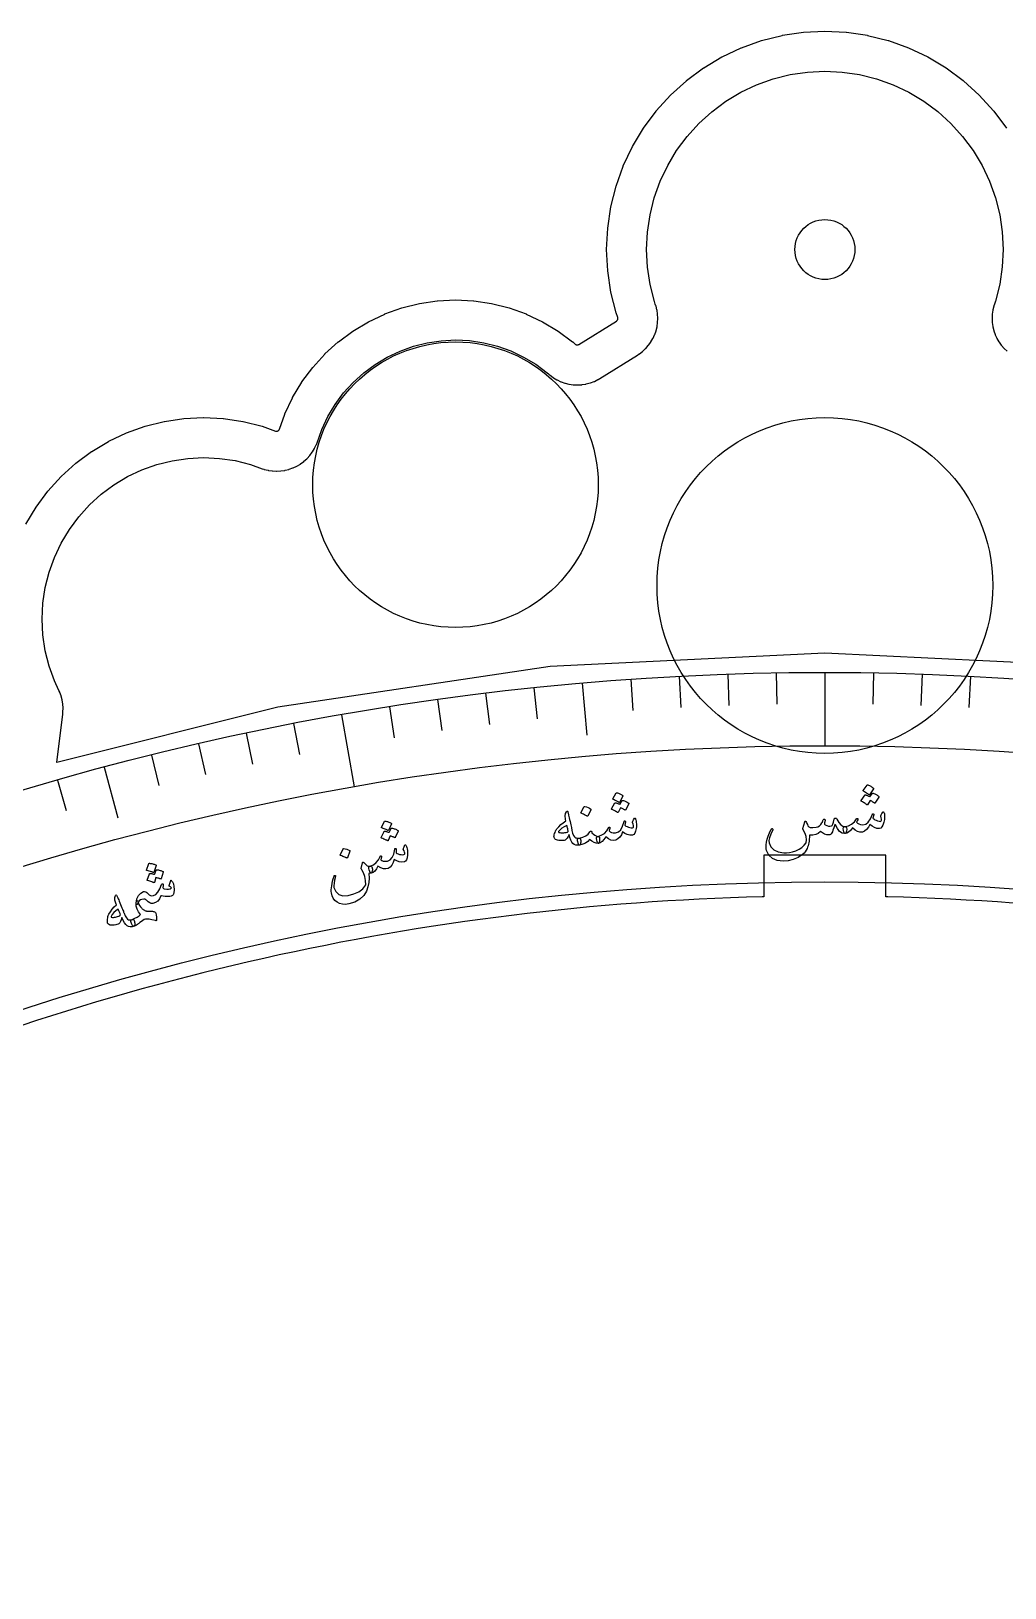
# Model space of a CAD drawing. Header units: millimetres. Extents: x -280 to 280, y -280 to 343.
# Drawn here: x -79.4 to 18, y 187 to 342.7 of the extents above; entities that cross this region are included whole.
import ezdxf

# ---------------------------------------------------------------- set-up
doc = ezdxf.new("R2010")
doc.units = ezdxf.units.MM
for name, color, linetype in [('CUT_INNER', 6, 'Continuous'), ('CUT_OUTER', 1, 'Continuous'), ('ENGRAVE', 7, 'Continuous'), ('ENGRAVE_FINE', 8, 'Continuous'), ('TEXT', 5, 'Continuous')]:
    doc.layers.add(name, color=color, linetype=linetype)

msp = doc.modelspace()

# ---------------------------------------------------------------- linework, layer by layer
at = {"layer": 'CUT_INNER'}
msp.add_lwpolyline([(18.8472, 255.5058), (17.2791, 255.6166), (15.7104, 255.7179), (14.141, 255.8094), (12.5711, 255.8914), (11.0008, 255.9637), (9.43, 256.0264), (7.8589, 256.0794), (6.2875, 256.1228), (6.1, 256.1269), (6.1, 260.3), (-6.1, 260.3), (-6.1, 256.1269), (-6.2875, 256.1228), (-7.8589, 256.0794), (-9.43, 256.0264), (-11.0008, 255.9637), (-12.5711, 255.8914), (-14.141, 255.8094), (-15.7104, 255.7179), (-17.2791, 255.6166), (-18.8472, 255.5058), (-20.4146, 255.3854), (-21.9813, 255.2553), (-23.5471, 255.1156), (-25.112, 254.9663), (-26.676, 254.8074), (-28.2389, 254.639), (-29.8008, 254.4609), (-31.3616, 254.2733), (-32.9212, 254.076), (-34.4796, 253.8693), (-36.0366, 253.6529), (-37.5923, 253.427), (-39.1466, 253.1916), (-40.6995, 252.9466), (-42.2507, 252.6921), (-43.8004, 252.4281), (-45.3485, 252.1546), (-46.8948, 251.8716), (-48.4394, 251.5791), (-49.9821, 251.2772), (-51.523, 250.9658), (-53.0619, 250.6449), (-54.5989, 250.3146), (-56.1337, 249.9749), (-57.6665, 249.6257), (-59.1971, 249.2672), (-60.7254, 248.8993), (-62.2515, 248.522), (-63.7753, 248.1354), (-65.2966, 247.7394), (-66.8155, 247.3341), (-68.3318, 246.9194), (-69.8456, 246.4955), (-71.3567, 246.0623), (-72.8652, 245.6198), (-74.3709, 245.1681), (-75.8739, 244.7072), (-77.3739, 244.237), (-78.8711, 243.7577), (-80.3653, 243.2691)], dxfattribs=at)
for centre, radius in [((0, 320.863), 3), ((-36.96, 297.343), 14.28), ((0, 287.263), 16.8)]:
    msp.add_circle(centre, radius, dxfattribs=at)
at = {"layer": 'CUT_OUTER'}
msp.add_lwpolyline([(-79.9357, 293.4127), (-78.9262, 295.097), (-78.918, 295.1092), (-77.7483, 296.6864), (-77.7389, 296.6978), (-76.4202, 298.1528), (-76.4098, 298.1632), (-74.9548, 299.4819), (-74.9435, 299.4913), (-73.3662, 300.661), (-73.354, 300.6692), (-71.6697, 301.6787), (-71.6567, 301.6857), (-69.8816, 302.5252), (-69.868, 302.5309), (-68.0191, 303.1924), (-68.005, 303.1967), (-66.1002, 303.6738), (-66.0857, 303.6767), (-64.1433, 303.9648), (-64.1287, 303.9663), (-62.1674, 304.0626), (-62.1526, 304.0626), (-60.1913, 303.9663), (-60.1767, 303.9648), (-58.2343, 303.6767), (-58.2198, 303.6738), (-56.315, 303.1967), (-56.3009, 303.1924), (-54.9609, 302.7129), (-54.9327, 302.7044), (-54.9039, 302.6987), (-54.8746, 302.6958), (-54.8451, 302.6958), (-54.8158, 302.6987), (-54.787, 302.7044), (-54.7588, 302.7129), (-54.7316, 302.7242), (-54.7056, 302.7381), (-54.6811, 302.7544), (-54.6584, 302.7731), (-54.6376, 302.7939), (-54.6189, 302.8167), (-54.6025, 302.8412), (-54.5886, 302.8671), (-54.5774, 302.8943), (-54.0358, 304.408), (-54.0301, 304.4216), (-53.2611, 306.0477), (-53.2541, 306.0607), (-52.3293, 307.6036), (-52.3212, 307.6158), (-51.2496, 309.0606), (-51.2403, 309.072), (-50.0323, 310.4049), (-50.0219, 310.4153), (-48.689, 311.6233), (-48.6777, 311.6326), (-47.2329, 312.7041), (-47.2206, 312.7123), (-45.6777, 313.6371), (-45.6648, 313.644), (-44.0386, 314.4131), (-44.0251, 314.4188), (-42.3314, 315.0248), (-42.3173, 315.029), (-40.5724, 315.4661), (-40.558, 315.469), (-38.7786, 315.7329), (-38.764, 315.7344), (-36.9674, 315.8226), (-36.9526, 315.8226), (-35.156, 315.7344), (-35.1414, 315.7329), (-33.362, 315.469), (-33.3476, 315.4661), (-31.6027, 315.029), (-31.5886, 315.0248), (-29.8949, 314.4188), (-29.8814, 314.4131), (-28.2552, 313.644), (-28.2423, 313.6371), (-26.6994, 312.7123), (-26.6871, 312.7041), (-25.2423, 311.6326), (-25.231, 311.6233), (-24.9829, 311.3985), (-24.9599, 311.3796), (-24.935, 311.363), (-24.9087, 311.3491), (-24.8811, 311.3378), (-24.8525, 311.3293), (-24.8232, 311.3237), (-24.7935, 311.321), (-24.7637, 311.3213), (-24.734, 311.3245), (-24.7048, 311.3307), (-24.6764, 311.3397), (-24.649, 311.3515), (-24.623, 311.366), (-20.8592, 313.7079), (-20.8352, 313.7245), (-20.813, 313.7433), (-20.7928, 313.7641), (-20.7746, 313.7868), (-20.7587, 313.8112), (-20.7452, 313.837), (-20.7344, 313.8639), (-20.7261, 313.8918), (-20.7206, 313.9204), (-20.7179, 313.9494), (-20.7181, 313.9784), (-20.721, 314.0074), (-20.7267, 314.0359), (-20.7352, 314.0637), (-20.8971, 314.5162), (-20.9014, 314.5303), (-21.4186, 316.5951), (-21.4214, 316.6095), (-21.7338, 318.715), (-21.7352, 318.7296), (-21.8396, 320.8556), (-21.8396, 320.8703), (-21.7352, 322.9963), (-21.7338, 323.011), (-21.4214, 325.1165), (-21.4186, 325.1309), (-20.9014, 327.1956), (-20.8971, 327.2097), (-20.18, 329.2138), (-20.1744, 329.2274), (-19.2643, 331.1516), (-19.2574, 331.1646), (-18.1631, 332.9903), (-18.1549, 333.0025), (-16.8869, 334.7122), (-16.8776, 334.7236), (-15.4482, 336.3007), (-15.4378, 336.3111), (-13.8606, 337.7406), (-13.8492, 337.7499), (-12.1396, 339.0179), (-12.1273, 339.0261), (-10.3016, 340.1204), (-10.2886, 340.1273), (-8.3645, 341.0374), (-8.3509, 341.043), (-6.3468, 341.7601), (-6.3327, 341.7643), (-4.2679, 342.2815), (-4.2535, 342.2844), (-2.148, 342.5967), (-2.1333, 342.5982), (-0.0074, 342.7026), (0.0074, 342.7026), (2.1333, 342.5982), (2.148, 342.5967), (4.2535, 342.2844), (4.2679, 342.2815), (6.3327, 341.7643), (6.3468, 341.7601), (8.3509, 341.043), (8.3645, 341.0374), (10.2886, 340.1273), (10.3016, 340.1204), (12.1273, 339.0261), (12.1396, 339.0179), (13.8492, 337.7499), (13.8606, 337.7406), (15.4378, 336.3111), (15.4482, 336.3007), (16.8776, 334.7236), (16.8869, 334.7122), (18.1549, 333.0025)], dxfattribs=at)
at = {"layer": 'ENGRAVE'}
for points in [[(27.4938, 279.1493), (0, 280.5), (-27.4938, 279.1493), (-54.7228, 275.1103), (-76.8611, 269.5649), (-76.2568, 274.3995), (-76.2378, 274.5872), (-76.2356, 274.6155), (-76.2243, 274.9926), (-76.2248, 275.0209), (-76.2491, 275.3974), (-76.2522, 275.4255), (-76.3119, 275.798), (-76.3176, 275.8257), (-76.4121, 276.191), (-76.4205, 276.218), (-76.5489, 276.5728), (-76.5598, 276.5989), (-76.6364, 276.7713), (-77.0826, 277.7147), (-77.6175, 279.2078), (-78.0033, 280.7455), (-78.2364, 282.3137), (-78.3148, 283.8971), (-78.2376, 285.4806), (-78.0056, 287.0488), (-77.6209, 288.5868), (-77.0874, 290.0797), (-76.4101, 291.5131), (-75.5955, 292.8732), (-74.6516, 294.1469), (-73.5873, 295.322), (-72.4131, 296.3871), (-71.14, 297.3319), (-69.7805, 298.1475), (-68.3476, 298.8258), (-66.8551, 299.3605), (-65.3174, 299.7462), (-63.7493, 299.9794), (-62.1659, 300.0578), (-60.5824, 299.9806), (-59.0141, 299.7485), (-57.4759, 299.3638), (-56.3066, 298.9461), (-56.1221, 298.8852), (-56.0939, 298.8766), (-55.7131, 298.7813), (-55.6842, 298.7755), (-55.2959, 298.7179), (-55.2666, 298.715), (-54.8746, 298.6958), (-54.8451, 298.6958), (-54.4531, 298.715), (-54.4238, 298.7179), (-54.0355, 298.7755), (-54.0066, 298.7813), (-53.6258, 298.8766), (-53.5976, 298.8852), (-53.228, 299.0174), (-53.2008, 299.0287), (-52.846, 299.1965), (-52.82, 299.2104), (-52.4833, 299.4122), (-52.4589, 299.4286), (-52.1436, 299.6624), (-52.1208, 299.6811), (-51.8299, 299.9447), (-51.8091, 299.9655), (-51.5455, 300.2564), (-51.5268, 300.2791), (-51.293, 300.5944), (-51.2766, 300.6189), (-51.0748, 300.9556), (-51.061, 300.9816), (-50.8931, 301.3364), (-50.8819, 301.3636), (-50.8112, 301.5468), (-50.3355, 302.8762), (-49.7284, 304.1613), (-48.9986, 305.38), (-48.1528, 306.5212), (-47.1993, 307.5741), (-46.1472, 308.5285), (-45.0066, 309.3751), (-43.7885, 310.1059), (-42.5046, 310.7138), (-41.1673, 311.1928), (-39.7895, 311.5385), (-38.3845, 311.7475), (-36.9658, 311.8178), (-35.547, 311.7487), (-34.1418, 311.5408), (-32.7637, 311.1962), (-31.4261, 310.7182), (-30.1417, 310.1113), (-28.923, 309.3815), (-27.779, 308.5338), (-27.663, 308.4291), (-27.5185, 308.3048), (-27.4954, 308.2859), (-27.1757, 308.0494), (-27.1509, 308.0329), (-26.8093, 307.8293), (-26.783, 307.8154), (-26.4228, 307.6467), (-26.3952, 307.6354), (-26.0201, 307.5034), (-25.9916, 307.4949), (-25.6052, 307.4007), (-25.5759, 307.3951), (-25.1821, 307.3398), (-25.1524, 307.3371), (-24.7551, 307.3212), (-24.7253, 307.3215), (-24.3283, 307.345), (-24.2987, 307.3483), (-23.906, 307.4112), (-23.8768, 307.4173), (-23.4924, 307.5189), (-23.4639, 307.5279), (-23.0915, 307.6671), (-23.0641, 307.679), (-22.7073, 307.8545), (-22.6812, 307.869), (-22.5098, 307.9698), (-18.746, 310.3117), (-18.5838, 310.4181), (-18.5599, 310.4347), (-18.252, 310.6705), (-18.2298, 310.6893), (-17.9462, 310.9538), (-17.9259, 310.9746), (-17.6693, 311.2653), (-17.6511, 311.288), (-17.4238, 311.6022), (-17.4079, 311.6266), (-17.2121, 311.9613), (-17.1987, 311.9871), (-17.0362, 312.3392), (-17.0253, 312.3662), (-16.8977, 312.7324), (-16.8895, 312.7603), (-16.798, 313.1371), (-16.7925, 313.1657), (-16.7379, 313.5496), (-16.7352, 313.5786), (-16.718, 313.966), (-16.7181, 313.9951), (-16.7385, 314.3823), (-16.7414, 314.4113), (-16.7993, 314.7947), (-16.805, 314.8233), (-16.8997, 315.1993), (-16.9081, 315.2271), (-16.969, 315.4113), (-17.0649, 315.6794), (-17.491, 317.3777), (-17.7483, 319.1089), (-17.8348, 320.857), (-17.7495, 322.6051), (-17.4933, 324.3365), (-17.0686, 326.0344), (-16.4795, 327.6825), (-15.7317, 329.265), (-14.8324, 330.7665), (-13.7903, 332.1726), (-12.6154, 333.4698), (-11.3189, 334.6457), (-9.9135, 335.6887), (-8.4126, 336.589), (-6.8306, 337.3379), (-5.1829, 337.9281), (-3.4853, 338.3539), (-1.7541, 338.6113), (-0.006, 338.6978), (1.7421, 338.6125), (3.4735, 338.3563), (5.1714, 337.9316), (6.8195, 337.3425), (8.402, 336.5947), (9.9035, 335.6954), (11.3096, 334.6533), (12.6069, 333.4783), (13.7827, 332.1819), (14.8258, 330.7765), (15.7261, 329.2755), (16.4749, 327.6936), (17.0651, 326.0459), (17.491, 324.3483), (17.7483, 322.6171), (17.8348, 320.869), (17.7495, 319.1208), (17.4933, 317.3895), (17.0681, 315.6894), (16.9671, 315.4058), (16.9081, 315.2271), (16.8997, 315.1993), (16.805, 314.8233), (16.7993, 314.7947), (16.7414, 314.4113), (16.7385, 314.3823), (16.7181, 313.9951), (16.718, 313.966), (16.7352, 313.5786), (16.7379, 313.5496), (16.7925, 313.1657), (16.798, 313.1371), (16.8895, 312.7603), (16.8977, 312.7324), (17.0253, 312.3662), (17.0362, 312.3392), (17.1987, 311.9871), (17.2121, 311.9613), (17.4079, 311.6266), (17.4238, 311.6022), (17.6511, 311.288), (17.6693, 311.2653), (17.9259, 310.9746), (17.9462, 310.9538), (18.2298, 310.6893)], [(-24.2791, 277.5119), (-23.8228, 272.2959)], [(0, 278.572), (0, 271.2416)], [(-48.3735, 274.3399), (-47.1006, 267.1208)], [(-72.0997, 269.0799), (-70.7446, 264.0223)]]:
    msp.add_lwpolyline(points, dxfattribs=at)
for radius in [278.572, 271.2416, 257.628]:
    msp.add_circle((0, 0), radius, dxfattribs=at)
at = {"layer": 'ENGRAVE_FINE'}
for points in [[(-19.4322, 277.8934), (-19.2131, 274.7595)], [(-14.5793, 278.1902), (-14.4149, 275.0529)], [(-9.722, 278.4023), (-9.6124, 275.2626)], [(-4.8618, 278.5296), (-4.8069, 275.3885)], [(4.8618, 278.5296), (4.8069, 275.3885)], [(9.722, 278.4023), (9.6124, 275.2626)], [(14.5793, 278.1902), (14.4149, 275.0529)], [(-38.7697, 275.861), (-38.3325, 272.7499)], [(-33.9494, 276.4956), (-33.5665, 273.3774)], [(-29.1187, 277.046), (-28.7903, 273.9216)], [(-43.5783, 275.1423), (-43.0868, 272.0394)], [(-57.9184, 272.4845), (-57.2652, 269.4116)], [(-53.154, 273.4538), (-52.5546, 270.37)], [(-62.6651, 271.4322), (-61.9584, 268.3711)], [(-67.3927, 270.2972), (-66.6326, 267.2489)], [(-76.7848, 267.7806), (-75.9189, 264.7607)]]:
    msp.add_lwpolyline(points, dxfattribs=at)
at = {"layer": 'TEXT'}
for points in [[(-20.8852, 266.5241), (-20.876, 266.5347), (-20.8627, 266.5416), (-20.845, 266.5449), (-20.8231, 266.5447), (-20.743, 266.522), (-20.6652, 266.4961), (-20.5896, 266.4671), (-20.5163, 266.435), (-20.4447, 266.3992), (-20.3743, 266.3595), (-20.3052, 266.3157), (-20.2372, 266.2678), (-20.2199, 266.25), (-20.2107, 266.2325), (-20.2094, 266.2154), (-20.216, 266.1987), (-20.5493, 265.5763), (-20.5622, 265.5645), (-20.5799, 265.5621), (-20.6022, 265.5693), (-20.6293, 265.5858), (-20.6527, 265.5997), (-20.6895, 265.6204), (-20.7397, 265.6479), (-20.8033, 265.6822), (-20.8814, 265.7232), (-20.9749, 265.7708), (-21.0839, 265.825), (-21.2083, 265.8859), (-21.225, 265.8963), (-21.2338, 265.9074), (-21.2347, 265.9191), (-21.2278, 265.9314)], [(4.7647, 266.4842), (4.7747, 266.4938), (4.7887, 266.4994), (4.8065, 266.501), (4.8282, 266.4987), (4.9055, 266.4684), (4.9803, 266.4352), (5.0525, 266.3991), (5.1222, 266.36), (5.1898, 266.3176), (5.2558, 266.2713), (5.3203, 266.221), (5.3832, 266.1669), (5.3952, 266.1505), (5.4002, 266.1333), (5.3984, 266.1152), (5.3896, 266.0963), (4.9994, 265.5086), (4.9889, 265.501), (4.9737, 265.5013), (4.9536, 265.5095), (4.9288, 265.5256), (4.9125, 265.5367), (4.887, 265.5538), (4.8522, 265.577), (4.8081, 265.6062), (4.7548, 265.6409), (4.6921, 265.6807), (4.6202, 265.7255), (4.539, 265.7754), (4.2559, 265.3415), (4.242, 265.3309), (4.2243, 265.3302), (4.2027, 265.3394), (4.1775, 265.3584), (4.1556, 265.3744), (4.121, 265.3984), (4.0737, 265.4305), (4.0138, 265.4705), (3.9401, 265.5186), (3.8518, 265.5748), (3.7487, 265.6389), (3.631, 265.711), (3.6188, 265.7229), (3.6136, 265.7347), (3.6152, 265.7465), (3.6237, 265.7581), (4.0186, 266.3163), (4.0287, 266.326), (4.0426, 266.3316), (4.0604, 266.3333), (4.0821, 266.331), (4.1369, 266.3099), (4.1911, 266.2872), (4.2448, 266.2631), (4.298, 266.2375), (4.3501, 266.21), (4.4007, 266.1801), (4.4498, 266.1477), (4.4974, 266.1129)], [(4.2319, 267.3077), (4.242, 267.3173), (4.256, 267.3229), (4.2739, 267.3246), (4.2956, 267.3223), (4.3733, 267.2922), (4.4483, 267.2591), (4.5208, 267.2231), (4.5908, 267.1843), (4.6587, 267.142), (4.7251, 267.0958), (4.7898, 267.0457), (4.853, 266.9917), (4.8685, 266.9723), (4.8761, 266.954), (4.8758, 266.9369), (4.8675, 266.9209), (4.4774, 266.3325), (4.4634, 266.322), (4.4456, 266.3213), (4.424, 266.3304), (4.3986, 266.3495), (4.3766, 266.3655), (4.3419, 266.3896), (4.2945, 266.4217), (4.2344, 266.4618), (4.1605, 266.5099), (4.0719, 266.5661), (3.9685, 266.6303), (3.8503, 266.7026), (3.8347, 266.7145), (3.8269, 266.7264), (3.8271, 266.7381), (3.8352, 266.7498)], [(-25.8412, 264.6337), (-25.7998, 264.687), (-25.7641, 264.6963), (-25.734, 264.6619), (-25.7095, 264.5836), (-25.6994, 264.5359), (-25.6846, 264.47), (-25.665, 264.3858), (-25.6408, 264.2835), (-25.6121, 264.1618), (-25.5796, 264.0199), (-25.5432, 263.8577), (-25.5028, 263.6753), (-25.463, 263.496), (-25.4275, 263.3354), (-25.3963, 263.1936), (-25.3694, 263.0706), (-25.3469, 262.9668), (-25.3287, 262.8827), (-25.3149, 262.8184), (-25.3054, 262.7739), (-25.2381, 262.4937), (-25.1595, 262.2785), (-25.0696, 262.1283), (-24.9683, 262.0431), (-24.8997, 262.0127), (-24.8187, 261.9963), (-24.7253, 261.9938), (-24.6195, 262.0053), (-24.5559, 262.0009), (-24.5049, 261.9747), (-24.4666, 261.9267), (-24.441, 261.8568), (-24.4261, 261.7712), (-24.4209, 261.6837), (-24.4253, 261.5943), (-24.4393, 261.5031), (-24.4608, 261.4244), (-24.487, 261.3649), (-24.5179, 261.3246), (-24.5536, 261.3036), (-24.7568, 261.2864), (-24.9353, 261.3068), (-25.089, 261.3648), (-25.2181, 261.4606), (-25.3332, 261.6083), (-25.4358, 261.8073), (-25.5259, 262.0577), (-25.6034, 262.3594), (-25.6951, 262.1621), (-25.7925, 262.0045), (-25.8956, 261.8867), (-26.0046, 261.8085), (-26.0959, 261.7753), (-26.2052, 261.755), (-26.3324, 261.7477), (-26.4776, 261.7532), (-26.6321, 261.772), (-26.7629, 261.799), (-26.87, 261.8342), (-26.9535, 261.8778), (-27.0232, 261.9351), (-27.0719, 261.9975), (-27.0995, 262.065), (-27.106, 262.1376), (-27.0974, 262.23), (-27.0771, 262.3335), (-27.0451, 262.448), (-27.0015, 262.5735), (-26.9515, 262.7002), (-26.9067, 262.8017), (-26.8673, 262.878), (-26.8331, 262.9292), (-26.6361, 263.1441), (-26.418, 263.349), (-26.179, 263.5441), (-25.9188, 263.7291), (-25.9438, 263.8777), (-25.9638, 264.006), (-25.9789, 264.1142), (-25.989, 264.2022), (-25.9919, 264.2767), (-25.9852, 264.3442), (-25.9689, 264.4049), (-25.9429, 264.4586)], [(-24.0736, 265.1464), (-24.0646, 265.157), (-24.0514, 265.1641), (-24.0339, 265.1677), (-24.0121, 265.1677), (-23.8536, 265.1201), (-23.7028, 265.0579), (-23.5597, 264.9812), (-23.4244, 264.8901), (-23.4107, 264.8755), (-23.4039, 264.8604), (-23.404, 264.8447), (-23.411, 264.8284), (-23.7271, 264.2027), (-23.7395, 264.1873), (-23.7569, 264.1823), (-23.7791, 264.1877), (-23.8062, 264.2034), (-23.8296, 264.217), (-23.8665, 264.2373), (-23.9169, 264.2642), (-23.9807, 264.2977), (-24.059, 264.3378), (-24.1527, 264.3843), (-24.2619, 264.4372), (-24.3865, 264.4965), (-24.4033, 264.5068), (-24.4122, 264.5177), (-24.4133, 264.5294), (-24.4066, 264.5419)], [(-20.2775, 265.7543), (-20.2684, 265.7648), (-20.255, 265.7717), (-20.2374, 265.775), (-20.2156, 265.7747), (-20.1358, 265.7518), (-20.0582, 265.7257), (-19.9829, 265.6966), (-19.9099, 265.6643), (-19.8386, 265.6284), (-19.7685, 265.5884), (-19.6996, 265.5445), (-19.6319, 265.4965), (-19.6184, 265.4813), (-19.6117, 265.4646), (-19.6119, 265.4464), (-19.6189, 265.4268), (-19.9522, 264.8051), (-19.9619, 264.7965), (-19.9771, 264.7954), (-19.9978, 264.8017), (-20.0241, 264.8154), (-20.0413, 264.8249), (-20.0684, 264.8395), (-20.1052, 264.8593), (-20.1518, 264.8842), (-20.2082, 264.9138), (-20.2742, 264.9475), (-20.35, 264.9854), (-20.4356, 265.0274), (-20.6767, 264.5689), (-20.6896, 264.557), (-20.7071, 264.5547), (-20.7294, 264.5618), (-20.7564, 264.5783), (-20.7797, 264.5922), (-20.8164, 264.6129), (-20.8664, 264.6404), (-20.9299, 264.6746), (-21.0077, 264.7156), (-21.1009, 264.7632), (-21.2095, 264.8173), (-21.3336, 264.8781), (-21.3468, 264.8888), (-21.3531, 264.9001), (-21.3526, 264.9119), (-21.3452, 264.9243), (-21.0044, 265.5171), (-20.9954, 265.5277), (-20.982, 265.5346), (-20.9645, 265.538), (-20.9426, 265.5377), (-20.8861, 265.5218), (-20.83, 265.5044), (-20.7743, 265.4854), (-20.7189, 265.4649), (-20.6644, 265.4424), (-20.6112, 265.4174), (-20.5593, 265.3897), (-20.5087, 265.3595)], [(-44.0661, 263.6844), (-44.0579, 263.6957), (-44.0452, 263.7038), (-44.0279, 263.7087), (-44.0061, 263.7103), (-43.9243, 263.6947), (-43.8445, 263.6757), (-43.7667, 263.6534), (-43.6908, 263.6278), (-43.6164, 263.5984), (-43.5428, 263.565), (-43.4701, 263.5274), (-43.3982, 263.4857), (-43.3795, 263.4694), (-43.3687, 263.4528), (-43.3659, 263.4359), (-43.3711, 263.4187), (-43.6488, 262.7695), (-43.6606, 262.7566), (-43.678, 262.7528), (-43.7009, 262.7579), (-43.7293, 262.772), (-43.7538, 262.7838), (-43.7923, 262.8012), (-43.8447, 262.8242), (-43.9111, 262.8529), (-43.9925, 262.8869), (-44.0898, 262.9262), (-44.203, 262.9707), (-44.3323, 263.0204), (-44.3498, 263.0293), (-44.3596, 263.0396), (-44.3615, 263.0512), (-44.3557, 263.0641)], [(-25.8174, 263.2591), (-26.0909, 263.1343), (-26.3191, 262.991), (-26.5018, 262.8295), (-26.6392, 262.6499), (-26.6472, 262.6264), (-26.6446, 262.606), (-26.6315, 262.5887), (-26.6079, 262.5743), (-26.5231, 262.5477), (-26.4323, 262.5301), (-26.3355, 262.5214), (-26.2328, 262.5216), (-26.124, 262.5307), (-26.0093, 262.5487), (-25.8885, 262.5757), (-25.7617, 262.6115), (-25.7424, 262.6198), (-25.7226, 262.633), (-25.7022, 262.6512), (-25.6814, 262.6744), (-25.6922, 262.7378), (-25.7048, 262.8039), (-25.7192, 262.8728), (-25.7353, 262.9445), (-25.7532, 263.019), (-25.7728, 263.0963), (-25.7942, 263.1763), (-25.8174, 263.2591)], [(-19.0566, 263.9996), (-19.0403, 264.0125), (-19.0199, 264.0101), (-18.9955, 263.9922), (-18.9671, 263.9589), (-18.9349, 263.9014), (-18.9077, 263.8179), (-18.8857, 263.7086), (-18.8686, 263.5734), (-18.8551, 263.4193), (-18.8527, 263.2684), (-18.8612, 263.1205), (-18.8807, 262.9759), (-18.9475, 262.6923), (-19.0296, 262.4862), (-19.1269, 262.3574), (-19.2395, 262.306), (-19.5146, 262.3019), (-19.7734, 262.3546), (-20.0162, 262.4643), (-20.243, 262.631), (-20.3667, 262.3313), (-20.5223, 262.0929), (-20.7098, 261.9156), (-20.9292, 261.7995), (-21.1659, 261.7589), (-21.4121, 261.7997), (-21.6681, 261.9221), (-21.9341, 262.1259), (-22.1127, 261.853), (-22.2933, 261.6535), (-22.4761, 261.5273), (-22.6611, 261.4745), (-22.7008, 261.4927), (-22.7422, 261.5539), (-22.7855, 261.6582), (-22.8307, 261.8056), (-22.8552, 261.9528), (-22.8453, 262.0637), (-22.8009, 262.1384), (-22.7219, 262.1767), (-22.37, 262.2889), (-22.0691, 262.4741), (-21.819, 262.7322), (-21.6196, 263.0635), (-21.6088, 263.0815), (-21.5966, 263.0948), (-21.583, 263.1033), (-21.5681, 263.107), (-21.5494, 263.1065), (-21.5324, 263.102), (-21.5169, 263.0935), (-21.5031, 263.0809), (-21.4924, 263.0395), (-21.5036, 262.9669), (-21.5368, 262.863), (-21.592, 262.7279), (-21.4976, 262.6349), (-21.3576, 262.5722), (-21.1722, 262.5396), (-20.9412, 262.537), (-20.6601, 262.6197), (-20.4254, 262.8349), (-20.2369, 263.1828), (-20.0943, 263.6634), (-20.0874, 263.688), (-20.0779, 263.7059), (-20.066, 263.7171), (-20.0515, 263.7217), (-20.0294, 263.7214), (-20.0099, 263.717), (-19.993, 263.7084), (-19.9787, 263.6958), (-19.9675, 263.677), (-19.9601, 263.6579), (-19.9567, 263.6385), (-19.9572, 263.6189), (-20.0105, 263.285), (-19.913, 263.2109), (-19.7979, 263.1479), (-19.6649, 263.0961), (-19.5142, 263.0553), (-19.3688, 263.0321), (-19.2595, 263.0328), (-19.1862, 263.0573), (-19.149, 263.1056), (-19.1409, 263.1759), (-19.1554, 263.274), (-19.1925, 263.3999), (-19.2524, 263.5535), (-19.2473, 263.5985), (-19.213, 263.6879), (-19.1495, 263.8216), (-19.0566, 263.9996)], [(0.9201, 263.8861), (0.9354, 263.9257), (0.9575, 263.9584), (0.9865, 263.9842), (1.0223, 264.0032), (1.0688, 264.0103), (1.1143, 263.993), (1.1587, 263.9512), (1.2019, 263.885), (1.394, 263.5625), (1.5901, 263.3328), (1.7904, 263.1959), (1.9951, 263.1519), (2.0935, 263.1266), (2.1543, 263.0449), (2.1775, 262.9067), (2.1633, 262.712), (2.137, 262.5957), (2.0993, 262.5128), (2.0502, 262.4633), (1.9898, 262.4471), (1.7151, 262.5043), (1.4673, 262.6718), (1.246, 262.9494), (1.051, 263.3374), (1.035, 263.3723), (1.0179, 263.3826), (0.9998, 263.3685), (0.9806, 263.3299), (0.8883, 263.0414), (0.8091, 262.8097), (0.7428, 262.6347), (0.6894, 262.5164), (0.6361, 262.4309), (0.5703, 262.3698), (0.4919, 262.3333), (0.4009, 262.3212), (0.179, 262.3405), (-0.035, 262.4057), (-0.2415, 262.5167), (-0.4404, 262.6735), (-0.664, 262.4763), (-0.9225, 262.3473), (-1.2161, 262.2864), (-1.5449, 262.2935), (-1.5544, 262.0878), (-1.5698, 261.8939), (-1.591, 261.7117), (-1.6181, 261.5412), (-1.6511, 261.382), (-1.6899, 261.2334), (-1.7345, 261.0956), (-1.7849, 260.9685), (-1.867, 260.799), (-1.9683, 260.6441), (-2.089, 260.5037), (-2.229, 260.3777), (-2.6904, 260.0699), (-3.1692, 259.8511), (-3.6657, 259.7212), (-4.1806, 259.6802), (-4.7725, 259.7537), (-5.246, 259.9565), (-5.6014, 260.2893), (-5.8387, 260.7526), (-5.8763, 260.9167), (-5.8894, 261.1137), (-5.8781, 261.3436), (-5.8423, 261.6063), (-5.7769, 261.8961), (-5.6767, 262.2072), (-5.5417, 262.5396), (-5.3716, 262.8931), (-5.356, 262.9174), (-5.3393, 262.9349), (-5.3214, 262.9455), (-5.3025, 262.9494), (-5.2771, 262.9474), (-5.2555, 262.9405), (-5.2377, 262.9286), (-5.2237, 262.9118), (-5.2145, 262.8919), (-5.2111, 262.8709), (-5.2136, 262.8488), (-5.222, 262.8256), (-5.4195, 262.4011), (-5.5468, 262.0455), (-5.6043, 261.7589), (-5.5924, 261.5413), (-5.4142, 261.1387), (-5.1088, 260.8345), (-4.6764, 260.6282), (-4.1167, 260.5192), (-3.8407, 260.5126), (-3.5469, 260.5472), (-3.2351, 260.6227), (-2.9053, 260.7391), (-2.5751, 260.8934), (-2.2931, 261.0742), (-2.0594, 261.2817), (-1.874, 261.516), (-1.8301, 261.8267), (-1.865, 262.1465), (-1.9788, 262.4756), (-2.1719, 262.8137), (-2.1912, 262.8522), (-2.2018, 262.8898), (-2.2036, 262.9265), (-2.1965, 262.9623), (-2.0221, 263.6137), (-1.9971, 263.6726), (-1.968, 263.7003), (-1.9347, 263.6966), (-1.8972, 263.6616), (-1.8467, 263.567), (-1.7981, 263.4626), (-1.7514, 263.3484), (-1.7066, 263.2244), (-1.6249, 263.1187), (-1.4597, 263.0594), (-1.2108, 263.0465), (-0.8782, 263.0797), (-0.6983, 263.1316), (-0.5409, 263.2235), (-0.4059, 263.3554), (-0.2932, 263.5273), (-0.2781, 263.5516), (-0.264, 263.5773), (-0.2508, 263.6044), (-0.2386, 263.6331), (-0.2269, 263.6627), (-0.2152, 263.6928), (-0.2035, 263.7234), (-0.1917, 263.7545), (-0.1678, 263.8133), (-0.1429, 263.8563), (-0.117, 263.8838), (-0.0901, 263.8955), (-0.0666, 263.896), (-0.0431, 263.8897), (-0.0196, 263.8764), (0.0039, 263.8564), (0.0235, 263.8353), (0.0352, 263.8114), (0.0391, 263.7844), (0.0352, 263.7546), (-0.043, 263.5275), (-0.0528, 263.4585), (-0.043, 263.4002), (-0.0137, 263.3528), (0.0352, 263.316), (0.1889, 263.246), (0.3456, 263.2081), (0.5052, 263.2025), (0.6678, 263.2291), (0.7217, 263.2788), (0.7816, 263.4049), (0.8477, 263.6074), (0.9201, 263.8861)], [(5.8154, 264.6226), (5.8328, 264.6339), (5.8529, 264.6296), (5.8755, 264.6095), (5.9007, 264.5737), (5.9274, 264.5134), (5.9465, 264.4278), (5.9583, 264.3168), (5.9625, 264.1807), (5.9615, 264.026), (5.9498, 263.8755), (5.9274, 263.7291), (5.8944, 263.5869), (5.8012, 263.3109), (5.7002, 263.1134), (5.5913, 262.9943), (5.4743, 262.9537), (5.2, 262.9754), (4.9473, 263.0522), (4.7159, 263.1842), (4.5058, 263.3715), (4.3544, 263.0847), (4.1772, 262.8619), (3.9739, 262.7031), (3.7445, 262.6081), (3.505, 262.5898), (3.2638, 262.6536), (3.0204, 262.7995), (2.7747, 263.0273), (2.5712, 262.7724), (2.3727, 262.5908), (2.1789, 262.4823), (1.9898, 262.4471), (1.9519, 262.4689), (1.9164, 262.5338), (1.8831, 262.6417), (1.852, 262.7927), (1.8413, 262.9415), (1.8616, 263.051), (1.9129, 263.1212), (1.9951, 263.1519), (2.356, 263.2306), (2.673, 263.3867), (2.9462, 263.6202), (3.1759, 263.9312), (3.1883, 263.9482), (3.2017, 263.9603), (3.2159, 263.9675), (3.2312, 263.9697), (3.2497, 263.9675), (3.2663, 263.9615), (3.2809, 263.9515), (3.2934, 263.9376), (3.3002, 263.8955), (3.2822, 263.8242), (3.2394, 263.7239), (3.1718, 263.5945), (3.2571, 263.4932), (3.3905, 263.4176), (3.5721, 263.3677), (3.8018, 263.3434), (4.0894, 263.3993), (4.3433, 263.5915), (4.5636, 263.9202), (4.7507, 264.3854), (4.7599, 264.4092), (4.771, 264.4261), (4.784, 264.4362), (4.7987, 264.4393), (4.8208, 264.437), (4.8398, 264.4307), (4.8558, 264.4207), (4.8688, 264.4067), (4.8782, 264.387), (4.8838, 264.3673), (4.8854, 264.3477), (4.883, 264.3281), (4.7986, 264.0007), (4.8887, 263.9178), (4.9974, 263.8443), (5.1249, 263.7802), (5.2711, 263.7254), (5.4138, 263.6887), (5.5227, 263.6791), (5.5979, 263.6966), (5.6394, 263.7413), (5.6541, 263.8105), (5.6489, 263.9095), (5.6237, 264.0383), (5.5786, 264.1969), (5.5879, 264.2412), (5.6304, 264.327), (5.7062, 264.4541), (5.8154, 264.6226)], [(-43.3935, 262.9705), (-43.3854, 262.9818), (-43.3727, 262.9899), (-43.3554, 262.9947), (-43.3337, 262.9963), (-43.2521, 262.9804), (-43.1726, 262.9613), (-43.0951, 262.9388), (-43.0195, 262.913), (-42.9453, 262.8834), (-42.872, 262.8498), (-42.7996, 262.812), (-42.728, 262.7701), (-42.7132, 262.7561), (-42.7051, 262.7401), (-42.7036, 262.722), (-42.7088, 262.7018), (-42.9866, 262.0534), (-42.9956, 262.044), (-43.0106, 262.0415), (-43.0318, 262.046), (-43.0591, 262.0574), (-43.0772, 262.0653), (-43.1054, 262.0775), (-43.1438, 262.094), (-43.1924, 262.1148), (-43.2511, 262.1393), (-43.3199, 262.1672), (-43.3987, 262.1983), (-43.4876, 262.2327), (-43.6877, 261.7548), (-43.6996, 261.7419), (-43.7169, 261.738), (-43.7397, 261.7432), (-43.768, 261.7573), (-43.7924, 261.7691), (-43.8308, 261.7865), (-43.883, 261.8095), (-43.9492, 261.8381), (-44.0303, 261.8721), (-44.1274, 261.9114), (-44.2403, 261.9559), (-44.3691, 262.0055), (-44.3832, 262.0151), (-44.3905, 262.0257), (-44.391, 262.0376), (-44.3847, 262.0506), (-44.097, 262.6709), (-44.0889, 262.6821), (-44.0762, 262.6902), (-44.059, 262.6951), (-44.0373, 262.6968), (-43.9796, 262.6858), (-43.9222, 262.6734), (-43.865, 262.6593), (-43.8081, 262.6438), (-43.7518, 262.6261), (-43.6966, 262.6058), (-43.6425, 262.5828), (-43.5894, 262.5571)], [(-22.7219, 262.1767), (-22.6584, 262.162), (-22.6114, 262.1449), (-22.5808, 262.1255), (-22.5667, 262.1036), (-22.5579, 262.069), (-22.5522, 262.0262), (-22.5498, 261.9754), (-22.5506, 261.9163), (-22.564, 261.7261), (-22.5869, 261.589), (-22.6193, 261.5051), (-22.6611, 261.4745), (-22.8732, 261.486), (-23.0905, 261.5568), (-23.3133, 261.6869), (-23.5417, 261.8763), (-23.7245, 261.6677), (-23.954, 261.5027), (-24.2304, 261.3814), (-24.5536, 261.3036), (-24.5896, 261.3076), (-24.6203, 261.3268), (-24.6456, 261.3613), (-24.6654, 261.411), (-24.7584, 261.7326), (-24.7687, 261.7685), (-24.7695, 261.8083), (-24.7609, 261.8518), (-24.7428, 261.8993), (-24.7204, 261.9368), (-24.6924, 261.967), (-24.6587, 261.9898), (-24.6195, 262.0053), (-24.2323, 262.1004), (-23.9191, 262.2353), (-23.6799, 262.4103), (-23.5148, 262.6257), (-23.4958, 262.6549), (-23.4722, 262.6766), (-23.444, 262.6909), (-23.4112, 262.6978), (-23.3801, 262.6961), (-23.357, 262.6849), (-23.3419, 262.6642), (-23.3348, 262.6338), (-23.3313, 262.6047), (-23.3261, 262.5796), (-23.3193, 262.5586), (-23.3109, 262.5416), (-23.166, 262.3957), (-23.0196, 262.2863), (-22.8716, 262.2133), (-22.7219, 262.1767)], [(-48.214, 260.9431), (-48.2061, 260.9545), (-48.1936, 260.9628), (-48.1766, 260.9679), (-48.1549, 260.9699), (-47.9932, 260.937), (-47.8378, 260.8889), (-47.6888, 260.8257), (-47.546, 260.7472), (-47.5311, 260.734), (-47.523, 260.7196), (-47.5216, 260.7039), (-47.527, 260.687), (-47.783, 260.0351), (-47.7939, 260.0187), (-47.8107, 260.0121), (-47.8332, 260.0154), (-47.8616, 260.0286), (-47.8861, 260.0401), (-47.9246, 260.0568), (-47.9771, 260.079), (-48.0435, 260.1066), (-48.1249, 260.1393), (-48.2222, 260.177), (-48.3354, 260.2198), (-48.4646, 260.2674), (-48.4822, 260.2761), (-48.4921, 260.2862), (-48.4943, 260.2977), (-48.4887, 260.3107)], [(-42.0242, 261.3291), (-42.0091, 261.3434), (-41.9886, 261.3427), (-41.9627, 261.3271), (-41.9314, 261.2964), (-41.8943, 261.2419), (-41.86, 261.1611), (-41.8285, 261.0542), (-41.7997, 260.921), (-41.7728, 260.7686), (-41.7572, 260.6185), (-41.7528, 260.4705), (-41.7596, 260.3246), (-41.8014, 260.0364), (-41.8652, 259.8239), (-41.9508, 259.6871), (-42.0586, 259.626), (-42.3322, 259.5979), (-42.5947, 259.6279), (-42.8461, 259.716), (-43.0866, 259.8622), (-43.1837, 259.5529), (-43.3179, 259.3018), (-43.4892, 259.1088), (-43.6977, 258.974), (-43.9299, 258.9129), (-44.1787, 258.9321), (-44.4444, 259.0316), (-44.7272, 259.2114), (-44.8813, 258.924), (-45.0438, 258.7095), (-45.2148, 258.5678), (-45.3945, 258.4991), (-45.4356, 258.5137), (-45.4823, 258.5711), (-45.5346, 258.6713), (-45.5924, 258.8141), (-45.6297, 258.9586), (-45.6295, 259.07), (-45.5918, 259.1482), (-45.5164, 259.1932), (-45.1757, 259.3358), (-44.8921, 259.5465), (-44.6654, 259.8255), (-44.4957, 260.1729), (-44.4865, 260.1918), (-44.4755, 260.2061), (-44.4628, 260.2157), (-44.4482, 260.2207), (-44.4295, 260.2219), (-44.4122, 260.2189), (-44.396, 260.2117), (-44.3812, 260.2004), (-44.3669, 260.1601), (-44.3717, 260.0868), (-44.3958, 259.9804), (-44.4389, 259.841), (-44.3367, 259.7566), (-44.1918, 259.7064), (-44.0043, 259.6901), (-43.7739, 259.7076), (-43.5011, 259.8145), (-43.2861, 260.0494), (-43.1287, 260.4124), (-43.0286, 260.9037), (-43.0238, 260.9288), (-43.0159, 260.9474), (-43.005, 260.9596), (-42.9911, 260.9654), (-42.969, 260.9671), (-42.9491, 260.9644), (-42.9316, 260.9574), (-42.9163, 260.946), (-42.9034, 260.9283), (-42.8945, 260.9099), (-42.8893, 260.8909), (-42.8881, 260.8713), (-42.9121, 260.534), (-42.8085, 260.4687), (-42.6883, 260.416), (-42.5513, 260.3759), (-42.3976, 260.3484), (-42.2507, 260.3381), (-42.1419, 260.3483), (-42.0711, 260.3791), (-42.0382, 260.4305), (-42.0363, 260.5012), (-42.0593, 260.5977), (-42.1073, 260.7198), (-42.1803, 260.8677), (-42.1792, 260.9129), (-42.1528, 261.005), (-42.1012, 261.1437), (-42.0242, 261.3291)], [(-67.6381, 259.4527), (-67.6309, 259.4647), (-67.6189, 259.4739), (-67.6021, 259.4803), (-67.5804, 259.4839), (-67.4974, 259.4757), (-67.416, 259.464), (-67.3363, 259.4488), (-67.2583, 259.4301), (-67.1813, 259.4076), (-67.1048, 259.3808), (-67.0289, 259.3499), (-66.9534, 259.3148), (-66.9332, 259.3003), (-66.921, 259.2848), (-66.9167, 259.2682), (-66.9204, 259.2506), (-67.14, 258.5789), (-67.1507, 258.565), (-67.1677, 258.5596), (-67.191, 258.5626), (-67.2206, 258.5742), (-67.2461, 258.5837), (-67.2861, 258.5976), (-67.3405, 258.6158), (-67.4094, 258.6383), (-67.4937, 258.6649), (-67.5944, 258.6953), (-67.7114, 258.7294), (-67.8449, 258.7673), (-67.8633, 258.7746), (-67.8739, 258.784), (-67.8769, 258.7953), (-67.8722, 258.8087)], [(-66.9029, 258.8021), (-66.8958, 258.8141), (-66.8838, 258.8233), (-66.867, 258.8296), (-66.8454, 258.8332), (-66.7626, 258.8247), (-66.6814, 258.8128), (-66.602, 258.7974), (-66.5242, 258.7785), (-66.4475, 258.7557), (-66.3713, 258.7288), (-66.2955, 258.6977), (-66.2203, 258.6624), (-66.2043, 258.6498), (-66.1948, 258.6346), (-66.1917, 258.6167), (-66.1952, 258.5961), (-66.415, 257.9252), (-66.4231, 257.915), (-66.4379, 257.9112), (-66.4595, 257.9137), (-66.4878, 257.9226), (-66.5065, 257.9289), (-66.5358, 257.9385), (-66.5756, 257.9515), (-66.626, 257.9678), (-66.6868, 257.987), (-66.758, 258.0085), (-66.8395, 258.0324), (-66.9313, 258.0587), (-67.0887, 257.5646), (-67.0994, 257.5507), (-67.1164, 257.5453), (-67.1396, 257.5484), (-67.1691, 257.5599), (-67.1946, 257.5694), (-67.2344, 257.5833), (-67.2887, 257.6015), (-67.3573, 257.624), (-67.4414, 257.6506), (-67.5418, 257.681), (-67.6585, 257.7151), (-67.7916, 257.753), (-67.8065, 257.7613), (-67.8148, 257.7712), (-67.8163, 257.783), (-67.8112, 257.7965), (-67.5789, 258.4403), (-67.5718, 258.4523), (-67.5599, 258.4614), (-67.5431, 258.4679), (-67.5215, 258.4715), (-67.463, 258.4658), (-67.4045, 258.4585), (-67.3462, 258.4497), (-67.2879, 258.4393), (-67.2302, 258.4268), (-67.1732, 258.4115), (-67.1171, 258.3935), (-67.0619, 258.3727)], [(-46.2728, 259.5207), (-46.2553, 259.5675), (-46.2299, 259.5919), (-46.1965, 259.5939), (-46.1551, 259.5734), (-46.1304, 259.5549), (-46.1019, 259.5312), (-46.0694, 259.5022), (-46.0331, 259.4678), (-45.9933, 259.4287), (-45.9509, 259.385), (-45.9056, 259.3368), (-45.8576, 259.2842), (-45.792, 259.2297), (-45.7132, 259.1964), (-45.6214, 259.1842), (-45.5164, 259.1932), (-45.4425, 259.1958), (-45.3824, 259.175), (-45.3361, 259.1309), (-45.3035, 259.0636), (-45.2848, 258.9879), (-45.2774, 258.9032), (-45.2813, 258.8096), (-45.2965, 258.7071), (-45.3164, 258.6201), (-45.3394, 258.5565), (-45.3654, 258.5161), (-45.3945, 258.4991), (-45.6323, 258.4572), (-45.6054, 258.0057), (-45.6377, 257.5616), (-45.729, 257.1249), (-45.8791, 256.6954), (-46.1445, 256.248), (-46.5263, 255.8864), (-47.0248, 255.6102), (-47.6402, 255.4185), (-47.9675, 255.3732), (-48.2718, 255.3876), (-48.5533, 255.4618), (-48.8121, 255.5958), (-49.0306, 255.7768), (-49.1985, 255.9902), (-49.3157, 256.2363), (-49.3822, 256.5151), (-49.3957, 256.6707), (-49.3949, 256.8426), (-49.3799, 257.0306), (-49.3506, 257.2349), (-49.308, 257.4551), (-49.2529, 257.6911), (-49.1852, 257.9429), (-49.105, 258.2106), (-49.0964, 258.2331), (-49.0848, 258.2503), (-49.0701, 258.262), (-49.0525, 258.2684), (-49.0272, 258.2712), (-49.005, 258.2694), (-48.986, 258.2631), (-48.97, 258.2522), (-48.9551, 258.2336), (-48.9482, 258.2105), (-48.9494, 258.1828), (-48.9587, 258.1507), (-49.0573, 257.7827), (-49.1167, 257.4809), (-49.137, 257.2454), (-49.1185, 257.076), (-48.9367, 256.6458), (-48.6403, 256.3679), (-48.2295, 256.2418), (-47.704, 256.267), (-47.1187, 256.4175), (-46.6264, 256.6423), (-46.2266, 256.9419), (-45.9192, 257.3167), (-45.9593, 257.7704), (-46.0429, 258.1756), (-46.1703, 258.5322), (-46.3417, 258.8401), (-46.3701, 258.8853), (-46.3899, 258.921), (-46.401, 258.9473), (-46.4036, 258.9643)], [(-68.7371, 255.4838), (-68.7668, 255.4302), (-68.7916, 255.3921), (-68.8115, 255.3695), (-68.8263, 255.3624), (-68.873, 255.3752), (-68.9041, 255.4023), (-68.9199, 255.4437), (-68.9202, 255.4994), (-68.837, 255.9252), (-68.6831, 256.2605), (-68.4586, 256.5049), (-68.1637, 256.6584), (-68.065, 256.6669), (-67.9575, 256.6341), (-67.8412, 256.5601), (-67.7161, 256.4448), (-67.5971, 256.337), (-67.4703, 256.2687), (-67.3357, 256.2398), (-67.1932, 256.2504), (-66.9547, 256.3599), (-66.7392, 256.5814), (-66.5463, 256.9152), (-66.3756, 257.3612), (-66.3519, 257.4092), (-66.3239, 257.4372), (-66.2918, 257.4449), (-66.2556, 257.4325), (-66.2199, 257.4008), (-66.1992, 257.3561), (-66.1936, 257.2984), (-66.2029, 257.2278), (-66.2172, 257.1589), (-66.2265, 257.1065), (-66.231, 257.0704), (-66.2305, 257.0508), (-66.2085, 256.9969), (-66.1736, 256.9563), (-66.126, 256.9292), (-66.0656, 256.9154), (-65.8535, 256.8966), (-65.6719, 256.9011), (-65.5207, 256.9291), (-65.3999, 256.9806), (-65.3885, 257.0098), (-65.4173, 257.057), (-65.4862, 257.1223), (-65.5953, 257.2056), (-65.6073, 257.2147), (-65.6145, 257.2249), (-65.6169, 257.2364), (-65.6145, 257.2492), (-65.4534, 257.7669), (-65.444, 257.7779), (-65.4329, 257.7822), (-65.4201, 257.7799), (-65.4056, 257.771), (-65.272, 257.6312), (-65.1795, 257.4325), (-65.128, 257.1749), (-65.1173, 256.8585), (-65.1202, 256.7722), (-65.1257, 256.6917), (-65.1336, 256.6173), (-65.1441, 256.5487), (-65.1572, 256.4866), (-65.173, 256.4313), (-65.1916, 256.3829), (-65.2129, 256.3414), (-65.264, 256.2738), (-65.3342, 256.2216), (-65.4235, 256.1846), (-65.5318, 256.163), (-65.7834, 256.147), (-66.0095, 256.1536), (-66.21, 256.1827), (-66.3851, 256.2344), (-66.3958, 256.2403), (-66.4066, 256.239), (-66.4176, 256.2306), (-66.4288, 256.215), (-66.5719, 255.9266), (-66.7549, 255.7074), (-66.9781, 255.5575), (-67.2415, 255.4766), (-67.3989, 255.4777), (-67.5598, 255.5303), (-67.7243, 255.6346), (-67.8925, 255.7905), (-67.9548, 255.8434), (-68.02, 255.8803), (-68.0881, 255.9011), (-68.159, 255.9061), (-68.3311, 255.8769), (-68.4801, 255.8142), (-68.6059, 255.7182), (-68.7084, 255.5888), (-68.7248, 255.5571), (-68.735, 255.529), (-68.7391, 255.5045), (-68.7371, 255.4838)], [(-70.9685, 256.2465), (-70.9369, 256.306), (-70.9033, 256.3214), (-70.8677, 256.2927), (-70.8301, 256.2198), (-70.812, 256.1745), (-70.7861, 256.1121), (-70.7523, 256.0326), (-70.7108, 255.9359), (-70.6617, 255.821), (-70.6052, 255.6868), (-70.5414, 255.5333), (-70.4703, 255.3605), (-70.4002, 255.1907), (-70.3377, 255.0386), (-70.2826, 254.9043), (-70.2349, 254.7877), (-70.1948, 254.6894), (-70.1625, 254.6097), (-70.1378, 254.5487), (-70.1208, 254.5064), (-70.0064, 254.242), (-69.8919, 254.0435), (-69.7775, 253.9111), (-69.663, 253.8445), (-69.5902, 253.8264), (-69.5076, 253.8242), (-69.4152, 253.8378), (-69.3129, 253.8673), (-69.2495, 253.8739), (-69.1948, 253.8569), (-69.1488, 253.8162), (-69.1115, 253.7518), (-69.0822, 253.67), (-69.062, 253.5847), (-69.0509, 253.4959), (-69.049, 253.4036), (-69.0566, 253.3223), (-69.0722, 253.2592), (-69.0958, 253.2143), (-69.1273, 253.1874), (-69.3246, 253.1355), (-69.5039, 253.1249), (-69.6653, 253.1556), (-69.8089, 253.2278), (-69.9477, 253.3534), (-70.083, 253.5319), (-70.2148, 253.763), (-70.3431, 254.047), (-70.3995, 253.8368), (-70.4683, 253.6648), (-70.5496, 253.531), (-70.6435, 253.4352), (-70.7278, 253.3868), (-70.832, 253.3481), (-70.956, 253.3189), (-71.1, 253.2994), (-71.2554, 253.2913), (-71.3889, 253.2954), (-71.5005, 253.3118), (-71.5902, 253.3403), (-71.6687, 253.3847), (-71.7274, 253.4378), (-71.7662, 253.4996), (-71.7851, 253.57), (-71.7925, 253.6625), (-71.7903, 253.7679), (-71.7786, 253.8862), (-71.7571, 254.0174), (-71.7297, 254.1508), (-71.7031, 254.2585), (-71.6773, 254.3405), (-71.6524, 254.3968), (-71.4953, 254.6423), (-71.3158, 254.8817), (-71.1138, 255.115), (-70.8893, 255.342), (-70.9395, 255.484), (-70.9813, 255.607), (-71.0148, 255.711), (-71.0399, 255.796), (-71.0555, 255.8688), (-71.0605, 255.9365), (-71.0549, 255.9991), (-71.0386, 256.0564)], [(-68.6931, 255.4713), (-68.6545, 255.3636), (-68.586, 255.2467), (-68.4877, 255.1206), (-68.3596, 254.9852), (-68.3053, 254.9369), (-68.2507, 254.8927), (-68.1957, 254.8527), (-68.1402, 254.8169), (-68.0844, 254.7852), (-68.0282, 254.7577), (-67.9716, 254.7343), (-67.9146, 254.715), (-67.8893, 254.7094), (-67.8573, 254.705), (-67.8185, 254.7019), (-67.773, 254.7001), (-67.7207, 254.6991), (-67.6613, 254.6984), (-67.595, 254.698), (-67.5217, 254.698), (-67.4628, 254.6971), (-67.4076, 254.6948), (-67.356, 254.6909), (-67.3081, 254.6856), (-67.263, 254.6791), (-67.2195, 254.6716), (-67.1779, 254.6631), (-67.138, 254.6536), (-67.0725, 254.6329), (-67.0202, 254.5976), (-66.9813, 254.5476), (-66.9557, 254.4829), (-66.9138, 254.2946), (-66.8838, 254.1253), (-66.866, 253.9752), (-66.8602, 253.8441), (-66.8632, 253.7907), (-66.8816, 253.7575), (-66.9154, 253.7445), (-66.9647, 253.7517), (-67.3294, 253.836), (-67.6214, 253.8875), (-67.8403, 253.9066), (-67.9861, 253.8935), (-68.1036, 253.8498), (-68.2376, 253.7773), (-68.3879, 253.676), (-68.5546, 253.5459), (-68.6383, 253.4773), (-68.7181, 253.4154), (-68.7942, 253.36), (-68.8664, 253.3112), (-68.9355, 253.2694), (-69.002, 253.2348), (-69.0659, 253.2074), (-69.1273, 253.1874), (-69.1729, 253.1861), (-69.2194, 253.2069), (-69.267, 253.2497), (-69.3155, 253.3145), (-69.3603, 253.3951), (-69.3945, 253.4776), (-69.4181, 253.562), (-69.4311, 253.6483), (-69.4295, 253.7274), (-69.4093, 253.7902), (-69.3704, 253.8369), (-69.3129, 253.8673), (-69.0374, 253.9809), (-68.8063, 254.1024), (-68.6198, 254.232), (-68.4778, 254.3696), (-68.6776, 254.6189), (-68.8168, 254.8905), (-68.8952, 255.1847), (-68.9126, 255.5014), (-68.8674, 255.6996), (-68.8156, 255.7607), (-68.7575, 255.6846), (-68.6931, 255.4713)], [(-70.7086, 254.8964), (-70.9566, 254.7264), (-71.1567, 254.5461), (-71.309, 254.3555), (-71.4134, 254.1549), (-71.4172, 254.1305), (-71.4112, 254.1108), (-71.3953, 254.0959), (-71.3696, 254.0859), (-71.2815, 254.0743), (-71.189, 254.0725), (-71.0921, 254.0806), (-70.9909, 254.0984), (-70.8854, 254.1261), (-70.7755, 254.1636), (-70.6611, 254.2109), (-70.5424, 254.268), (-70.5248, 254.2795), (-70.5075, 254.296), (-70.4906, 254.3174), (-70.4741, 254.3439), (-70.4957, 254.4044), (-70.5195, 254.4674), (-70.5455, 254.5328), (-70.5737, 254.6007), (-70.6041, 254.6709), (-70.6367, 254.7437), (-70.6716, 254.8188), (-70.7086, 254.8964)]]:
    msp.add_lwpolyline(points, close=True, dxfattribs=at)

doc.saveas('drawing.dxf')
